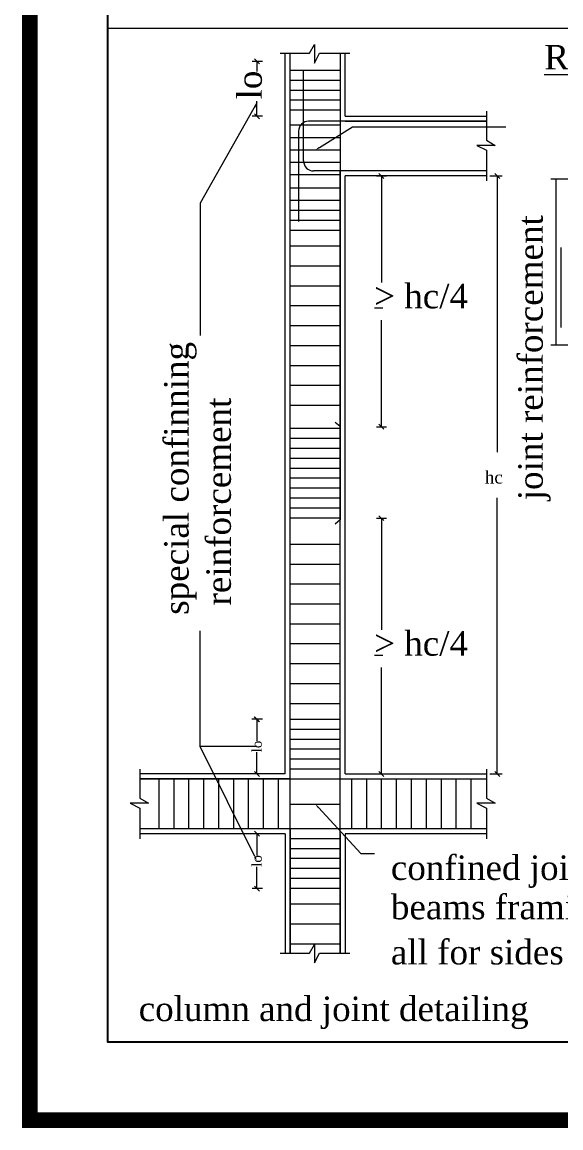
# Model space of a CAD drawing. Header units: metres. Extents: x -5144 to -5005, y 5368 to 5469.
# Drawn here: x -5143.79 to -5136.86, y 5369.79 to 5383.99 of the extents above; entities that cross this region are included whole.
import ezdxf

# ---------------------------------------------------------------- set-up
doc = ezdxf.new("R2010")
doc.units = ezdxf.units.M
doc.header["$MEASUREMENT"] = 0
doc.styles.add('stylus', font='times.ttf')

# ---------------------------------------------------------------- blocks, each defined once
blk = doc.blocks.new('A$C056461E0')
at = {"lineweight": 5}
for p, q in [((0.311, 13.967), (0.386, 14.089)), ((0.386, 14.089), (0.386, 13.825)), ((-0.103, 13.967), (0.311, 13.967)), ((-0.032, 3.686), (-0.032, 13.967)), ((0.039, 1.133), (0.039, 13.967)), ((0.039, 3.615), (0.039, 13.967)), ((0.386, 13.825), (0.454, 13.967)), ((0.454, 13.967), (0.891, 13.967)), ((0.749, 13.967), (0.749, 7.951)), ((0.82, 13.068), (0.82, 13.967)), ((0.749, 13.72), (0.039, 13.72)), ((0.749, 13.578), (0.039, 13.578)), ((0.229, 12.429), (0.229, 13.717)), ((0.749, 13.436), (0.039, 13.436)), ((0.749, 13.294), (0.039, 13.294)), ((0.749, 13.152), (0.039, 13.152)), ((2.841, 13.139), (2.841, 12.725)), ((0.749, 12.939), (0.039, 12.939)), ((2.841, 12.997), (0.3, 12.997)), ((0.82, 13.068), (2.841, 13.068)), ((0.82, 12.997), (2.841, 12.997)), ((0.158, 12.855), (0.158, 11.566)), ((0.454, 12.621), (0.929, 12.915)), ((0.929, 12.915), (3.113, 12.915)), ((0.749, 12.761), (0.039, 12.761)), ((2.699, 12.65), (2.841, 12.582)), ((2.963, 12.65), (2.699, 12.65)), ((2.841, 12.725), (2.963, 12.65)), ((0.749, 12.584), (0.039, 12.584)), ((2.841, 12.582), (2.841, 12.145)), ((0.753, 12.406), (0.043, 12.406)), ((0.749, 12.229), (0.039, 12.229)), ((2.841, 12.287), (0.371, 12.287)), ((0.749, 3.615), (0.749, 12.287)), ((2.841, 12.287), (0.749, 12.287)), ((0.82, 3.686), (0.82, 12.216)), ((2.841, 12.216), (0.82, 12.216)), ((4.19, 12.168), (3.758, 12.168)), ((3.829, 12.168), (3.829, 9.801)), ((0.749, 12.041), (0.039, 12.041)), ((0.749, 11.864), (0.039, 11.864)), ((0.749, 11.721), (0.039, 11.721)), ((0.749, 11.579), (0.039, 11.579)), ((0.749, 11.437), (0.039, 11.437)), ((0.749, 11.213), (0.039, 11.213)), ((3.9, 11.197), (3.9, 10.055)), ((3.9, 11.197), (3.9, 10.055)), ((0.749, 10.929), (0.039, 10.929)), ((0.749, 10.645), (0.039, 10.645)), ((0.749, 10.361), (0.039, 10.361)), ((1.242, 10.333), (1.358, 10.333)), ((0.749, 10.077), (0.039, 10.077)), ((0.749, 9.793), (0.039, 9.793)), ((4.19, 9.801), (3.758, 9.801)), ((0.749, 9.509), (0.039, 9.509)), ((0.749, 9.225), (0.039, 9.225)), ((0.749, 8.941), (0.039, 8.941)), ((0.749, 8.64), (0.681, 8.697)), ((0.749, 8.613), (0.039, 8.613)), ((0.749, 7.951), (0.749, 8.64)), ((0.749, 8.471), (0.039, 8.471)), ((0.749, 8.329), (0.039, 8.329)), ((0.749, 8.187), (0.039, 8.187)), ((0.749, 8.045), (0.039, 8.045)), ((0.749, 7.903), (0.039, 7.903)), ((0.749, 1.133), (0.749, 7.951)), ((0.749, 7.951), (0.749, 7.312)), ((0.749, 7.761), (0.039, 7.761)), ((0.749, 7.619), (0.039, 7.619)), ((0.749, 7.477), (0.039, 7.477)), ((0.749, 7.335), (0.039, 7.335)), ((0.749, 7.312), (0.681, 7.251)), ((0.749, 6.96), (0.039, 6.96)), ((0.749, 6.676), (0.039, 6.676)), ((0.749, 6.392), (0.039, 6.392)), ((0.749, 6.108), (0.039, 6.108)), ((0.749, 5.824), (0.039, 5.824)), ((0.749, 5.54), (0.039, 5.54)), ((1.242, 5.38), (1.358, 5.38)), ((0.749, 5.256), (0.039, 5.256)), ((0.749, 4.972), (0.039, 4.972)), ((0.749, 4.688), (0.039, 4.688)), ((0.749, 4.464), (0.039, 4.464)), ((0.749, 4.322), (0.039, 4.322)), ((0.749, 4.18), (0.039, 4.18)), ((0.749, 4.038), (0.039, 4.038)), ((0.749, 3.896), (0.039, 3.896)), ((-2.106, 3.757), (-2.106, 3.343)), ((-0.032, 3.686), (-2.106, 3.686)), ((0.749, 3.754), (0.039, 3.754)), ((0.82, 3.686), (2.841, 3.686)), ((2.841, 3.757), (2.841, 3.343)), ((-2.106, 3.615), (2.841, 3.615)), ((0.039, 3.615), (-2.106, 3.615)), ((-1.833, 2.905), (-1.833, 3.615)), ((-1.62, 2.905), (-1.62, 3.615)), ((-1.407, 2.905), (-1.407, 3.615)), ((-1.194, 2.905), (-1.194, 3.615)), ((-0.981, 2.905), (-0.981, 3.615)), ((-0.768, 2.905), (-0.768, 3.615)), ((-0.555, 2.905), (-0.555, 3.615)), ((-0.342, 2.905), (-0.342, 3.615)), ((-0.129, 2.905), (-0.129, 3.615)), ((0.749, 3.615), (2.841, 3.615)), ((0.917, 2.905), (0.917, 3.615)), ((1.13, 2.905), (1.13, 3.615)), ((1.343, 2.905), (1.343, 3.615)), ((1.556, 2.905), (1.556, 3.615)), ((1.769, 2.905), (1.769, 3.615)), ((1.982, 2.905), (1.982, 3.615)), ((2.195, 2.905), (2.195, 3.615)), ((2.408, 2.905), (2.408, 3.615)), ((2.621, 2.905), (2.621, 3.615)), ((-2.106, 3.343), (-1.984, 3.268)), ((2.841, 3.343), (2.963, 3.268)), ((-2.248, 3.268), (-2.106, 3.2)), ((-1.984, 3.268), (-2.248, 3.268)), ((-2.106, 3.2), (-2.106, 2.763)), ((0.039, 3.258), (0.749, 3.258)), ((2.699, 3.268), (2.841, 3.2)), ((2.963, 3.268), (2.699, 3.268)), ((2.841, 3.2), (2.841, 2.763)), ((2.841, 2.905), (-2.106, 2.905)), ((0.039, 2.905), (-2.106, 2.905)), ((0.039, 2.905), (0.039, 1.133)), ((2.841, 2.905), (0.82, 2.905)), ((-0.032, 2.834), (-2.106, 2.834)), ((-0.032, 2.834), (-0.032, 1.133)), ((0.749, 2.763), (0.039, 2.763)), ((0.749, 2.834), (0.749, 1.133)), ((0.82, 2.834), (0.82, 1.133)), ((2.841, 2.834), (0.82, 2.834)), ((0.749, 2.621), (0.039, 2.621)), ((0.749, 2.479), (0.039, 2.479)), ((0.749, 2.337), (0.039, 2.337)), ((0.749, 2.195), (0.039, 2.195)), ((0.749, 2.053), (0.039, 2.053)), ((0.749, 1.828), (0.039, 1.828)), ((0.749, 1.544), (0.039, 1.544)), ((-0.103, 1.133), (0.311, 1.133)), ((0.749, 1.26), (0.039, 1.26)), ((0.311, 1.133), (0.386, 1.255)), ((0.386, 1.255), (0.386, 0.991)), ((0.386, 0.991), (0.454, 1.133)), ((0.454, 1.133), (0.891, 1.133))]:
    blk.add_line(p, q, dxfattribs=at)
at = {"lineweight": 20}
for p, q in [((-0.401, 13.813), (-0.472, 13.884)), ((-0.358, 13.849), (-0.507, 13.849)), ((-0.436, 13.849), (-0.436, 13.703)), ((-0.436, 13.068), (-0.436, 13.281)), ((-0.472, 13.103), (-0.401, 13.032)), ((-0.358, 13.068), (-0.507, 13.068)), ((1.271, 12.216), (1.412, 12.216)), ((1.376, 12.18), (1.305, 12.251)), ((1.341, 12.216), (1.341, 10.696)), ((2.889, 12.216), (3.064, 12.216)), ((3.028, 12.18), (2.957, 12.251)), ((2.993, 12.216), (2.993, 8.276)), ((-1.248, 11.825), (-1.248, 9.939)), ((1.341, 8.639), (1.341, 10.159)), ((1.305, 8.675), (1.376, 8.604)), ((1.376, 8.604), (1.305, 8.675)), ((1.271, 8.639), (1.412, 8.639)), ((1.271, 8.639), (1.412, 8.639)), ((2.993, 3.686), (2.993, 7.625)), ((1.271, 7.335), (1.412, 7.335)), ((1.271, 7.335), (1.412, 7.335)), ((1.376, 7.299), (1.305, 7.37)), ((1.305, 7.37), (1.376, 7.299)), ((1.341, 7.335), (1.341, 5.743)), ((-1.248, 4.076), (-1.248, 5.73)), ((1.341, 3.686), (1.341, 5.205)), ((-0.364, 4.467), (-0.51, 4.467)), ((-0.358, 4.467), (-0.507, 4.467)), ((-0.474, 4.502), (-0.403, 4.431)), ((-0.401, 4.431), (-0.472, 4.502)), ((-0.436, 4.467), (-0.436, 4.157)), ((-0.468, 2.507), (-1.248, 4.076)), ((-0.436, 4.076), (-1.248, 4.076)), ((-0.436, 3.686), (-0.436, 3.995)), ((-0.358, 3.686), (-0.507, 3.686)), ((-0.472, 3.721), (-0.401, 3.65)), ((1.271, 3.686), (1.412, 3.686)), ((1.305, 3.721), (1.376, 3.65)), ((2.889, 3.686), (3.064, 3.686)), ((2.957, 3.721), (3.028, 3.65)), ((0.442, 3.206), (1.044, 2.554)), ((-0.401, 2.798), (-0.472, 2.869)), ((-0.358, 2.834), (-0.507, 2.834)), ((-0.436, 2.834), (-0.436, 2.524)), ((1.044, 2.554), (1.243, 2.554)), ((-0.436, 2.053), (-0.436, 2.362)), ((-0.358, 2.053), (-0.507, 2.053)), ((-0.472, 2.088), (-0.401, 2.017))]:
    blk.add_line(p, q, dxfattribs=at)
at = {"lineweight": 20, "extrusion": (0, 0, -1)}
blk.add_line((-0.436, 13.259), (-1.248, 11.825), dxfattribs=at)
at = {"lineweight": 20}
blk.add_lwpolyline([(-2.567, 14.323), (18.796, 14.323), (18.796, -0.139), (-2.567, -0.139)], close=True, dxfattribs=at)
at = {"lineweight": 5}
for centre, start, end in [((0.3, 12.855), 90, 180), ((0.371, 12.429), 180, 270)]:
    blk.add_arc(centre, 0.142, start, end, dxfattribs=at)
at = {"lineweight": 5, "extrusion": (0, 0, -1)}
blk.add_solid([(0.457, 13.19), (0.436, 13.259), (0.478, 13.2)], dxfattribs=at)
at = {"lineweight": 5}
for points in [[(0.461, 12.611), (0.394, 12.584), (0.448, 12.631)], [(0.433, 3.198), (0.394, 3.258), (0.451, 3.214)], [(-0.457, 2.512), (-0.436, 2.443), (-0.478, 2.501)]]:
    blk.add_solid(points, dxfattribs=at)
at = {"lineweight": 5, "style": 'stylus'}
for s, height, p in [('%%UReinforcement detailing for framed structures', 0.35, (3.664, 13.734)), ('> hc/4', 0.35, (1.235, 10.327)), ('hc', 0.18, (2.815, 7.828)), ('> hc/4', 0.35, (1.235, 5.374)), ('confined joint with beam', 0.35, (1.475, 2.175)), ('beams framing into', 0.35, (1.475, 1.614)), ('all for sides confining reinfircement', 0.35, (1.475, 0.97)), ('column and joint detailing', 0.35, (-2.124, 0.162))]:
    blk.add_text(s, height=height, dxfattribs=at).set_placement(p)
for s, height, p in [('lo', 0.35, (-0.367, 13.306)), ('joint reinforcement', 0.35, (3.642, 7.59)), ('special confinning', 0.35, (-1.412, 5.957)), (' reinforcement', 0.35, (-0.809, 5.957)), ('lo', 0.142, (-0.367, 3.995)), ('lo', 0.142, (-0.367, 2.362))]:
    blk.add_text(s, height=height, rotation=90, dxfattribs=at).set_placement(p)

msp = doc.modelspace()

# ---------------------------------------------------------------- linework, layer by layer
at = {"const_width": 0.2}
msp.add_lwpolyline([(-5143.687, 5468.771), (-5038.592, 5468.771), (-5038.592, 5369.885), (-5143.687, 5369.885)], close=True, dxfattribs=at)
msp.add_lwpolyline([(-5142.687, 5467.771), (-5039.592, 5467.771), (-5039.592, 5370.885), (-5142.687, 5370.885)], close=True)

# ---------------------------------------------------------------- block references
at = {"ltscale": 0.1, "xscale": 0.9005119017427109, "yscale": 0.9005119017427109, "zscale": 0.9005119017427109}
msp.add_blockref('A$C056461E0', (-5140.376, 5371.011), dxfattribs=at)

doc.saveas('drawing.dxf')
